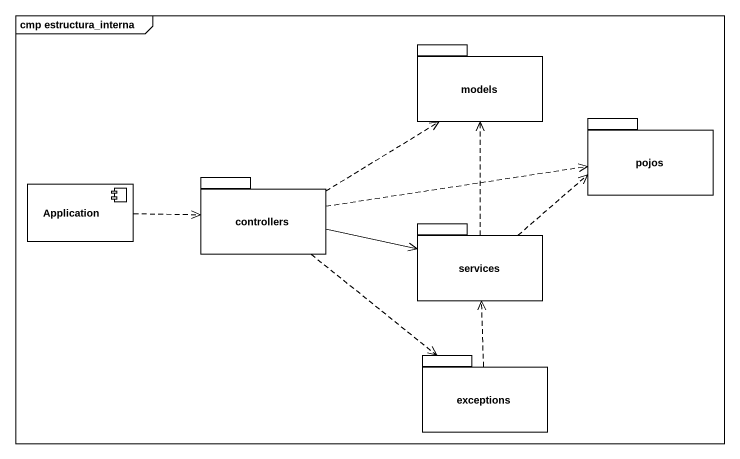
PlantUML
@startuml
mainframe cmp estructura_interna
package models {
}
package pojos {
}
component Application
package controllers {
}
package services {
}
package exceptions {
}
Application .right.> controllers
controllers .up.> models
controllers .right.> pojos
controllers -right-> services
controllers ..> exceptions
services .up.> models
services .up.> pojos
exceptions .up.> services
@enduml
